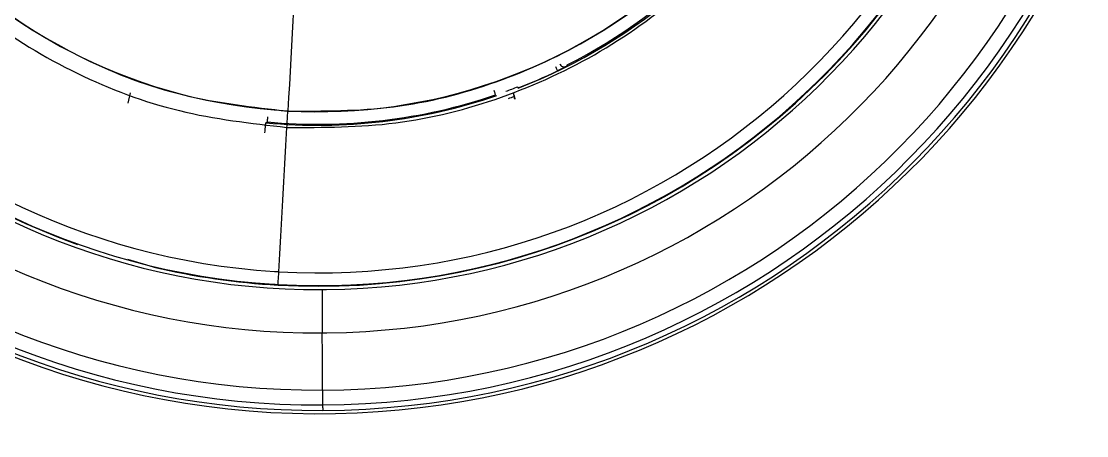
# Model space of a CAD drawing. Extents: x 525 to 609, y 649 to 778.
# Drawn here: x 559.129 to 560.396, y 727.559 to 728.052 of the extents above; entities that cross this region are included whole.
import ezdxf

# ---------------------------------------------------------------- set-up
doc = ezdxf.new("R2010")
doc.units = 0
doc.header["$MEASUREMENT"] = 0
doc.layers.add('1', color=4, linetype='Continuous')

# ---------------------------------------------------------------- blocks, each defined once
blk = doc.blocks.new('JETSETTER')
at = {"layer": '1', "color": 3, "linetype": 'Continuous', "lineweight": 25}
for p, q in [((34.6506, 58.8759), (34.65, 58.8742)), ((34.5923, 58.8482), (34.5923, 58.8484)), ((34.131, 58.8428), (34.1281, 58.8305)), ((34.5873, 58.8419), (34.5873, 58.8417)), ((34.1589, 58.6353), (34.1284, 58.6444)), ((34.3069, 58.6139), (34.3069, 58.6147))]:
    blk.add_line(p, q, dxfattribs=at)
at = {"layer": '1', "color": 3, "linetype": 'Continuous', "lineweight": 25, "flags": 128}
for points in [[(34.3254, 58.9424), (34.3246, 58.9281), (34.3237, 58.9134), (34.3229, 58.8985), (34.322, 58.8834), (34.3212, 58.868), (34.3203, 58.8525), (34.3194, 58.8369), (34.3185, 58.8212)], [(34.6368, 58.8741), (34.6373, 58.8731), (34.6377, 58.8721), (34.6382, 58.8712), (34.6386, 58.8703), (34.6389, 58.8697), (34.6391, 58.8692), (34.6393, 58.8689), (34.6393, 58.8688)], [(34.5635, 58.8456), (34.5638, 58.8446), (34.5642, 58.8435), (34.5645, 58.8426), (34.5648, 58.8417), (34.565, 58.841), (34.5652, 58.8405), (34.5653, 58.8402), (34.5654, 58.8401)], [(34.5875, 58.839), (34.5873, 58.8404), (34.5873, 58.8417)], [(34.3174, 58.8015), (34.3176, 58.8039), (34.3177, 58.8064), (34.3179, 58.8088), (34.318, 58.8112), (34.3181, 58.8136), (34.3183, 58.816), (34.3184, 58.8184), (34.3185, 58.8209)], [(34.2938, 58.8081), (34.293, 58.8075), (34.2923, 58.807)], [(34.2944, 58.8139), (34.2943, 58.8128), (34.2942, 58.8117), (34.2941, 58.8107), (34.294, 58.8098), (34.2939, 58.8091), (34.2939, 58.8085), (34.2938, 58.8082), (34.2938, 58.8081)], [(34.2912, 58.7952), (34.2914, 58.7975), (34.2916, 58.7997), (34.2918, 58.8017), (34.2919, 58.8035), (34.2921, 58.8049), (34.2922, 58.806), (34.2923, 58.8067), (34.2923, 58.807)], [(34.3078, 58.6298), (34.309, 58.651), (34.3102, 58.6723), (34.3114, 58.6937), (34.3126, 58.7151), (34.3138, 58.7367), (34.315, 58.7582), (34.3162, 58.7799), (34.3174, 58.8015)], [(34.3069, 58.6147), (34.3069, 58.615), (34.307, 58.6158), (34.3071, 58.6172), (34.3072, 58.619), (34.3073, 58.6213), (34.3074, 58.6239), (34.3076, 58.6268), (34.3078, 58.6298)], [(34.3592, 58.6086), (34.3592, 58.6075), (34.3592, 58.6043), (34.3592, 58.5992), (34.3593, 58.5924), (34.3593, 58.5843), (34.3594, 58.5754), (34.3594, 58.5661), (34.3595, 58.5571)], [(34.3598, 58.489), (34.3598, 58.4974), (34.3597, 58.5058), (34.3597, 58.5143), (34.3597, 58.5228), (34.3596, 58.5313), (34.3596, 58.5398), (34.3595, 58.5484), (34.3595, 58.5571)], [(34.3598, 58.489), (34.3599, 58.4864), (34.3599, 58.4839), (34.3599, 58.4815), (34.3599, 58.4792), (34.3599, 58.477), (34.3599, 58.475), (34.3599, 58.4732), (34.3599, 58.4715)], [(34.3599, 58.4715), (34.3599, 58.47), (34.3599, 58.4687), (34.36, 58.4675), (34.36, 58.4666), (34.36, 58.4659), (34.36, 58.4653), (34.36, 58.465), (34.36, 58.4649)]]:
    blk.add_lwpolyline(points, dxfattribs=at)
at = {"layer": '1', "color": 3, "linetype": 'Continuous', "lineweight": 25}
for centre, radius, start, end in [((34.3546, 59.461), 1, 86.7787, 266.7787), ((34.3546, 59.461), 1, 266.7787, 86.7787), ((34.3546, 59.461), 0.9895, 90.3115, 270.3115), ((34.3546, 59.461), 0.9895, 270.3115, 90.3115), ((34.3546, 59.461), 0.972, 90.3115, 270.3115), ((34.3546, 59.461), 0.972, 270.3115, 90.3115), ((34.3546, 59.461), 0.9039, 90.6551, 270.3115), ((34.3546, 59.461), 0.9039, 270.6551, 90.3115), ((34.3546, 59.461), 0.8524, 90.6551, 270.3115), ((34.3546, 59.461), 0.8477, 86.7787, 266.4239), ((34.3546, 59.461), 0.8477, 266.7787, 86.4239), ((34.3546, 59.461), 0.8524, 270.6551, 90.3115), ((34.3546, 59.461), 0.8324, 86.7787, 266.4239), ((34.3546, 59.461), 0.8324, 266.7787, 86.4239), ((34.3546, 59.461), 0.8484, 136.6707, 250.2868), ((34.3546, 59.461), 0.8484, 266.7787, 10.2868), ((34.3546, 59.461), 0.6573, 291.2067, 9.5124), ((34.3546, 59.461), 0.6408, 176.7787, 266.7787), ((34.3546, 59.461), 0.9961, 270.3115, 0.3115), ((34.3546, 59.461), 0.9961, 180.3115, 270.3115), ((34.3546, 59.461), 0.6408, 266.7787, 356.7787), ((34.3546, 59.461), 0.6557, 296.8364, 333.7527), ((34.6473, 58.8795), 0.00591, 202.807, 296.6998), ((34.3546, 59.461), 0.6571, 291.2084, 295.6816), ((34.3546, 59.461), 0.6557, 289.9075, 291.2452), ((34.3546, 59.461), 0.6569, 264.5607, 288.8673), ((34.3546, 59.461), 0.6557, 264.687, 288.7527), ((34.3546, 59.461), 0.6648, 289.9075, 290.5269), ((34.3546, 59.461), 0.8484, 256.6707, 266.7787), ((34.3546, 59.461), 0.8324, 266.4239, 266.7787), ((34.3546, 59.461), 0.8477, 266.4239, 266.7787), ((34.3546, 59.461), 0.8524, 270.3115, 270.6551), ((34.3546, 59.461), 0.9039, 270.3115, 270.6551)]:
    blk.add_arc(centre, radius, start, end, dxfattribs=at)
for points, knots in [([(35.5868, 58.2287), (35.5929, 58.2348), (35.6049, 58.247), (35.6227, 58.2656), (35.6401, 58.2844), (35.6573, 58.3034), (35.6742, 58.3227), (35.6908, 58.3423), (35.7071, 58.3621), (35.7231, 58.3821), (35.7389, 58.4023), (35.7749, 58.4502), (35.8282, 58.5278), (35.8929, 58.6387), (35.9492, 58.754), (35.9969, 58.8732), (36.0357, 58.9955), (36.0752, 59.1619), (36.1014, 59.3748), (36.0951, 59.632), (36.0512, 59.8856), (35.9706, 60.1299), (35.855, 60.3597), (35.7069, 60.5701), (35.5296, 60.7564), (35.3606, 60.8885), (35.2149, 60.9783), (35.101, 61.0375), (34.9831, 61.0881), (34.8617, 61.1299), (34.7376, 61.1627), (34.6366, 61.1815), (34.5603, 61.1917), (34.5093, 61.197), (34.4581, 61.2008), (34.4069, 61.2032), (34.3727, 61.2035), (34.3555, 61.2036)], [0, 0, 0, 0, 0.006271, 0.012535, 0.018793, 0.025046, 0.031296, 0.037545, 0.043792, 0.050041, 0.056292, 0.062546, 0.093816, 0.125066, 0.15632, 0.187575, 0.218824, 0.250085, 0.312563, 0.375049, 0.437536, 0.500016, 0.562489, 0.624962, 0.687443, 0.749925, 0.781182, 0.812442, 0.843694, 0.874956, 0.906208, 0.93747, 0.949986, 0.962486, 0.974981, 0.987482, 1, 1, 1, 1]), ([(33.1223, 60.6932), (33.1161, 60.687), (33.1037, 60.6745), (33.0855, 60.6554), (33.0675, 60.6361), (33.0499, 60.6165), (33.0326, 60.5967), (33.0156, 60.5766), (32.999, 60.5563), (32.9826, 60.5357), (32.9665, 60.5149), (32.9508, 60.4938), (32.9353, 60.4725), (32.9202, 60.4509), (32.8783, 60.3893), (32.815, 60.2838), (32.7419, 60.1289), (32.6842, 59.9676), (32.6426, 59.8015), (32.6174, 59.632), (32.6091, 59.461), (32.6174, 59.2899), (32.6426, 59.1204), (32.6842, 58.9542), (32.742, 58.7929), (32.8152, 58.638), (32.9033, 58.4912), (33.0053, 58.3536), (33.1203, 58.2267), (33.2472, 58.1116), (33.3848, 58.0097), (33.5317, 57.9215), (33.6866, 57.8484), (33.8478, 57.7906), (34.014, 57.749), (34.1834, 57.7238), (34.3545, 57.7155), (34.5256, 57.7238), (34.695, 57.749), (34.8612, 57.7906), (35.0224, 57.8483), (35.1773, 57.9215), (35.2893, 57.9886), (35.3631, 58.0395), (35.4026, 58.0683), (35.4412, 58.0982), (35.479, 58.1292), (35.5159, 58.1613), (35.5519, 58.1943), (35.5752, 58.2172), (35.5868, 58.2287)], [0, 0, 0, 0, 0.004827, 0.009647, 0.014461, 0.019271, 0.024078, 0.028882, 0.033686, 0.038489, 0.043293, 0.048099, 0.052908, 0.057722, 0.062541, 0.093781, 0.125035, 0.156273, 0.187523, 0.218772, 0.250007, 0.281251, 0.312511, 0.343765, 0.375021, 0.40627, 0.437519, 0.468758, 0.500007, 0.53125, 0.562493, 0.593739, 0.624988, 0.656237, 0.687489, 0.718733, 0.749986, 0.781233, 0.812476, 0.843717, 0.874964, 0.906209, 0.937455, 0.946406, 0.95534, 0.964264, 0.973185, 0.98211, 0.991046, 1, 1, 1, 1]), ([(34.3917, 60.1204), (34.3484, 60.1204), (34.2618, 60.1203), (34.1351, 60.0881), (34.0169, 60.0337), (33.9117, 59.9567), (33.8235, 59.8608), (33.7557, 59.7495), (33.7109, 59.6271), (33.6909, 59.4983), (33.6963, 59.3681), (33.7271, 59.2415), (33.782, 59.1233), (33.8588, 59.0181), (33.9548, 58.9298), (34.0661, 58.8624), (34.1884, 58.8162), (34.2744, 58.8064), (34.3174, 58.8015)], [0, 0, 0, 0, 0.0625, 0.125, 0.1875, 0.25, 0.3125, 0.374999, 0.4375, 0.5, 0.5625, 0.625, 0.6875, 0.75, 0.8125, 0.875, 0.9375, 1, 1, 1, 1]), ([(34.3174, 58.8015), (34.3607, 58.8015), (34.4473, 58.8016), (34.574, 58.8338), (34.6922, 58.8883), (34.7975, 58.9653), (34.8856, 59.0612), (34.9534, 59.1725), (34.9982, 59.2949), (35.0183, 59.4236), (35.0128, 59.5538), (34.982, 59.6804), (34.9272, 59.7987), (34.8503, 59.9038), (34.7544, 59.9921), (34.643, 60.0596), (34.5207, 60.1058), (34.4347, 60.1155), (34.3917, 60.1204)], [0, 0, 0, 0, 0.0625, 0.125, 0.1875, 0.25, 0.3125, 0.374999, 0.4375, 0.5, 0.5625, 0.625, 0.6875, 0.75, 0.8125, 0.875, 0.9375, 1, 1, 1, 1]), ([(33.7144, 59.497), (33.7145, 59.455), (33.7145, 59.3709), (33.7458, 59.2479), (33.7987, 59.1332), (33.8734, 59.0311), (33.9665, 58.9454), (34.0745, 58.8799), (34.1932, 58.8351), (34.2768, 58.8256), (34.3185, 58.8209)], [0, 0, 0, 0, 0.125002, 0.25, 0.375002, 0.5, 0.625001, 0.75, 0.875, 1, 1, 1, 1]), ([(34.3185, 58.8209), (34.3606, 58.8209), (34.4446, 58.8209), (34.5676, 58.8522), (34.6823, 58.9051), (34.7844, 58.9798), (34.8702, 59.0729), (34.9356, 59.181), (34.9805, 59.2997), (34.9899, 59.3832), (34.9947, 59.4249)], [0, 0, 0, 0, 0.125001, 0.250001, 0.375, 0.500001, 0.625001, 0.750001, 0.875001, 1, 1, 1, 1]), ([(34.6482, 58.8732), (34.6479, 58.873), (34.6471, 58.8726), (34.6451, 58.8716), (34.6425, 58.8703), (34.6404, 58.8693), (34.6393, 58.8688)], [0, 0, 0, 0, 0.1739382, 0.4222581, 0.6972869, 1, 1, 1, 1]), ([(34.65, 58.8742), (34.6499, 58.8742), (34.6498, 58.8741), (34.6491, 58.8737), (34.6484, 58.8733), (34.6482, 58.8732)], [0, 0, 0, 0, 0.37984, 0.813567, 1, 1, 1, 1]), ([(34.5923, 58.8484), (34.5923, 58.8485), (34.5923, 58.8486), (34.5922, 58.8495), (34.5922, 58.8498)], [0, 0, 0, 0, 0.5942868, 1, 1, 1, 1]), ([(34.5873, 58.8402), (34.5873, 58.8404), (34.5872, 58.841), (34.5873, 58.8415), (34.5873, 58.8419)], [0, 0, 0, 0, 0.376557, 1, 1, 1, 1]), ([(34.5873, 58.8403), (34.5873, 58.8403), (34.5874, 58.8401), (34.5877, 58.8389), (34.5881, 58.8371), (34.5884, 58.8358), (34.5886, 58.8351)], [0, 0, 0, 0, 0.249732, 0.499731, 0.749953, 1, 1, 1, 1]), ([(34.5885, 58.8351), (34.5883, 58.8357), (34.588, 58.8369), (34.5877, 58.8382), (34.5875, 58.8389), (34.5875, 58.839), (34.5875, 58.839)], [0, 0, 0, 0, 0.291663, 0.583166, 0.800542, 1, 1, 1, 1])]:
    blk.add_open_spline(points, degree=3, knots=knots, dxfattribs=at)

msp = doc.modelspace()

# ---------------------------------------------------------------- block references
at = {"layer": '1'}
msp.add_blockref('JETSETTER', (525.1273, 669.1243), dxfattribs=at)

doc.saveas('drawing.dxf')
